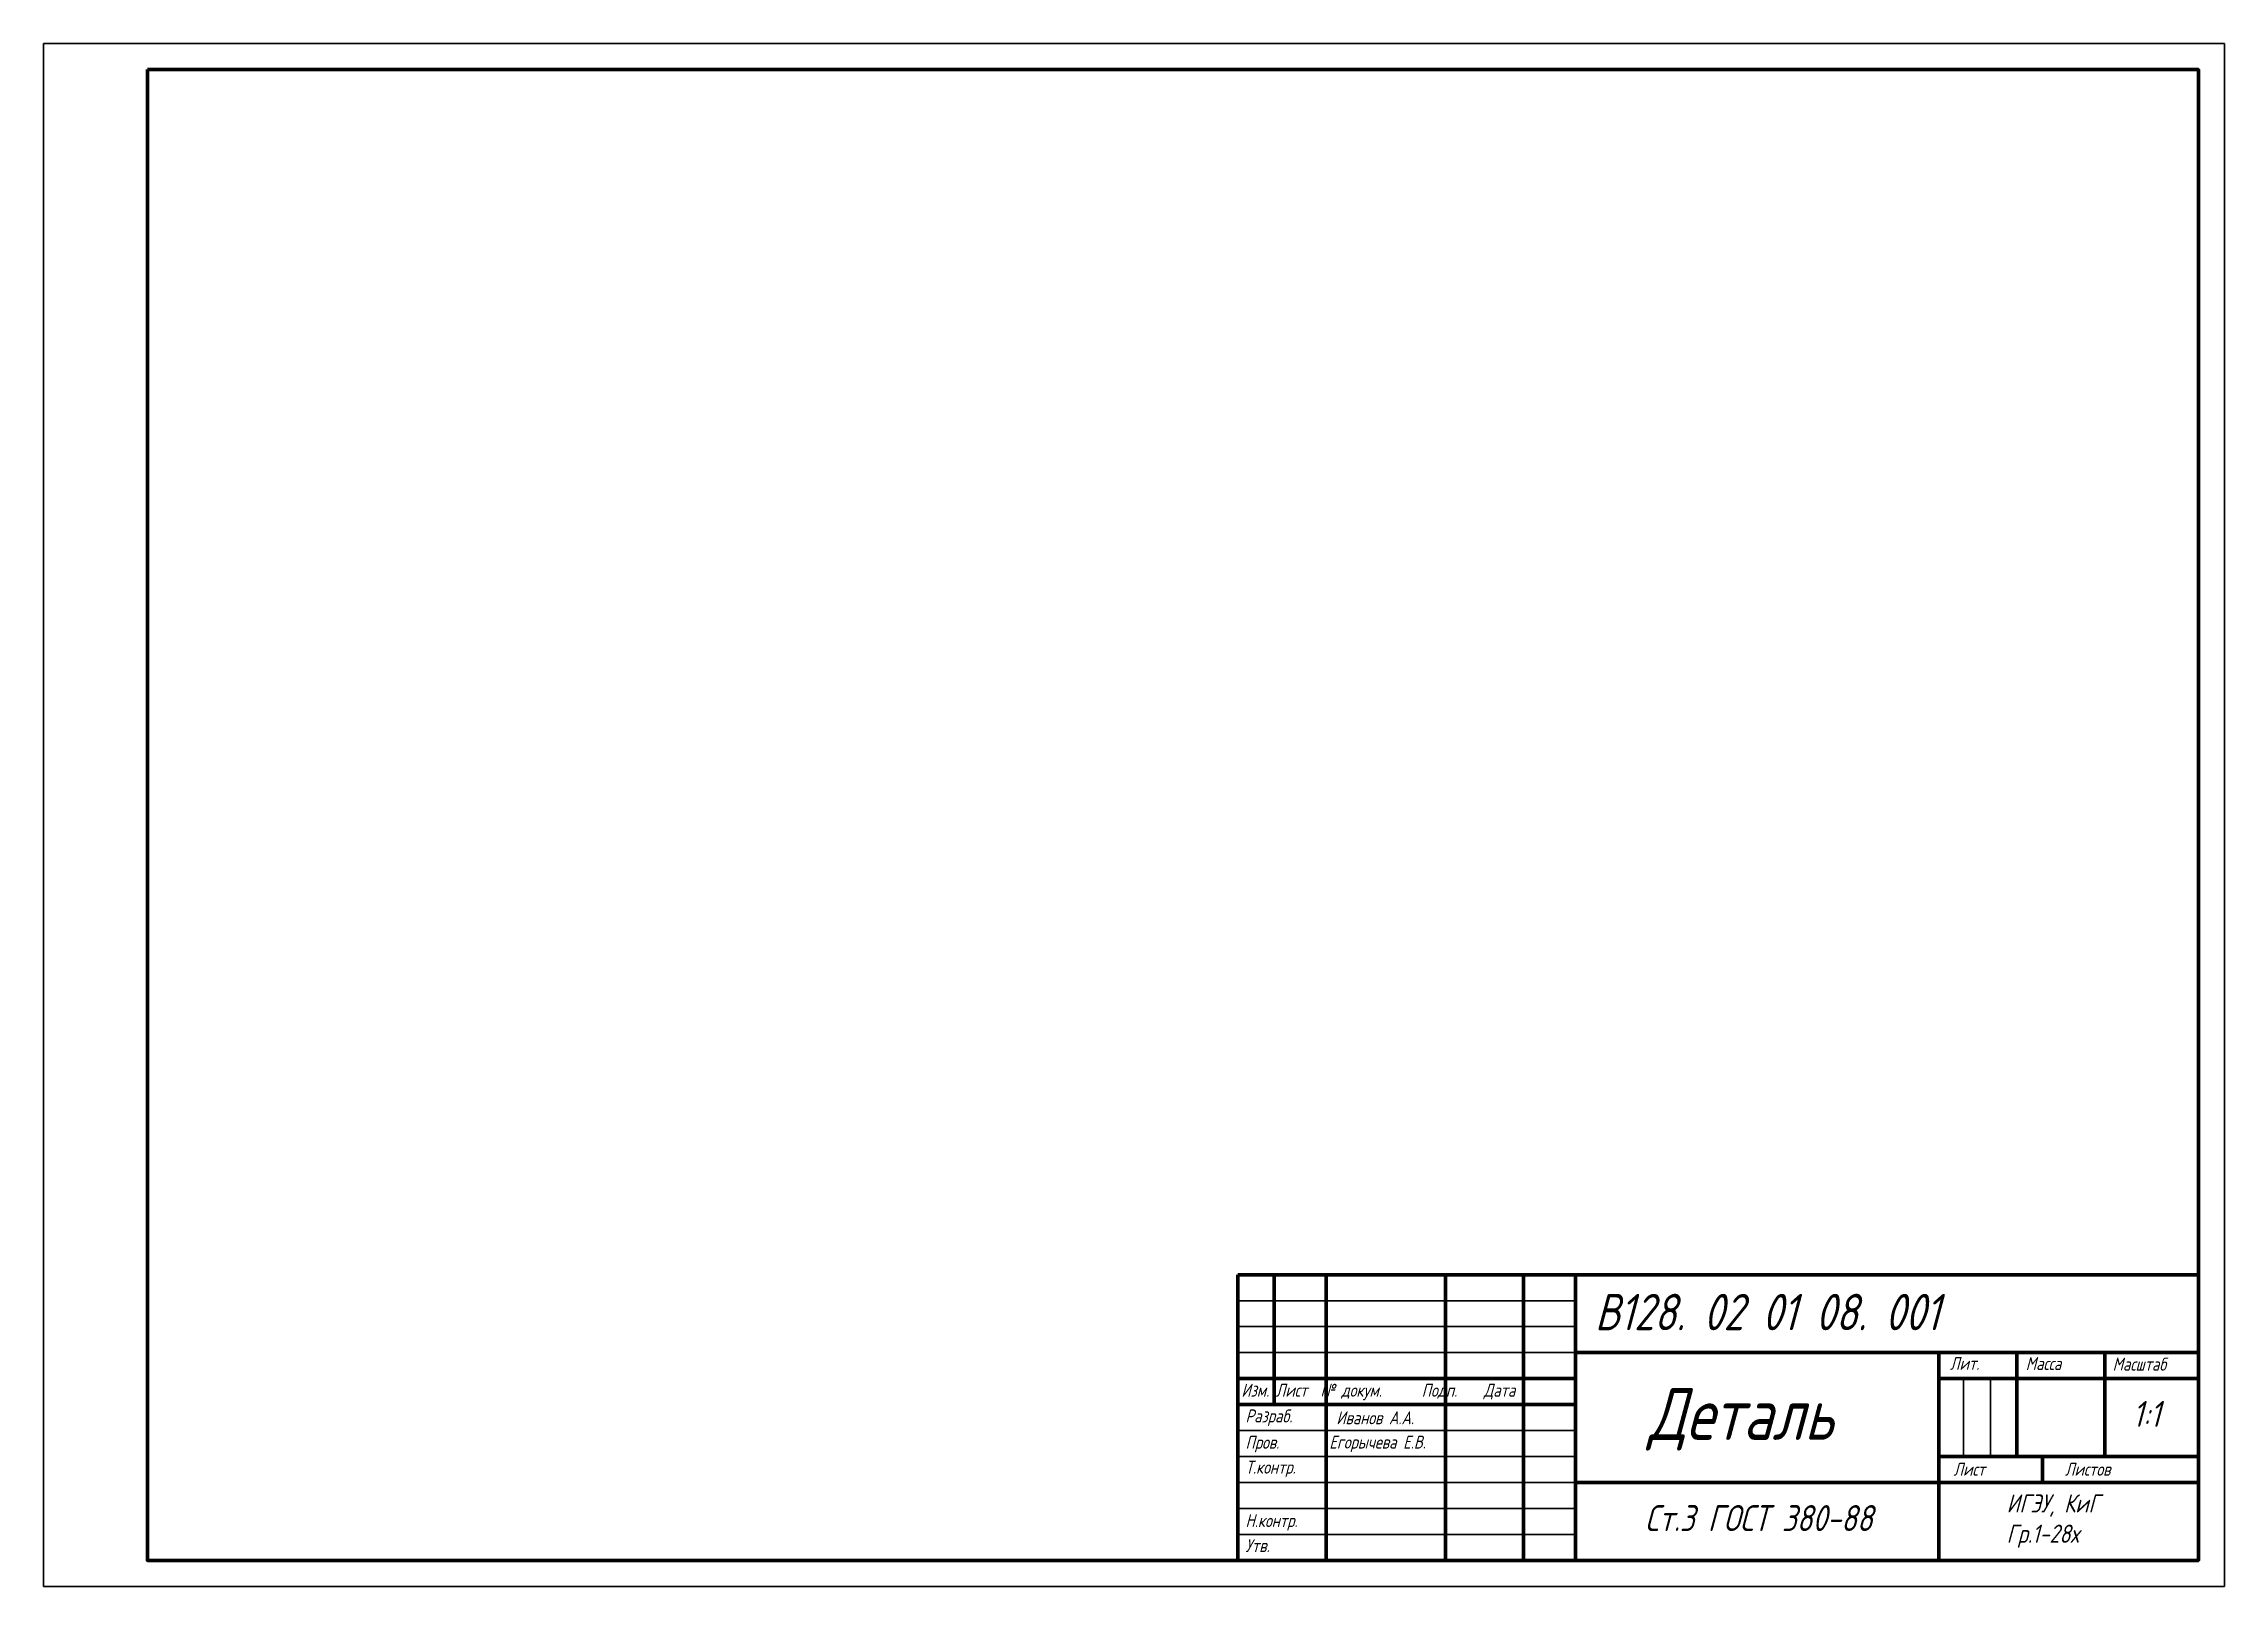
# Paper-space layout 'А3' of a CAD drawing. Header units: millimetres. Extents: x -1 to 419, y -1 to 296.
import ezdxf

# ---------------------------------------------------------------- set-up
doc = ezdxf.new("R2010")
doc.units = ezdxf.units.MM
doc.layers.add('рамка-основные линии', color=160, linetype='Continuous', lineweight=80)
doc.layers.add('рамка-тонкие линии', color=160, linetype='Continuous', lineweight=30)
doc.layers.add('текст', color=170, linetype='Continuous')
doc.layers.add('текст @ 1', color=170, linetype='Continuous')
doc.styles.add('стандарт', font='GOST.ttf', dxfattribs={"oblique": 15, "height": 2.5})
doc.styles.add('стиль 10 ГОСТ', font='GOST.ttf', dxfattribs={"oblique": 15, "height": 10})
doc.styles.add('стиль 2.5 ГОСТ', font='GOST.ttf', dxfattribs={"oblique": 15, "height": 2.5})
doc.styles.add('стиль 3.5 ГОСТ', font='GOST.ttf', dxfattribs={"oblique": 15, "height": 3.5})
doc.styles.add('стиль 5 ГОСТ', font='GOST.ttf', dxfattribs={"oblique": 15, "height": 5})
doc.styles.add('стиль 7 ГОСТ', font='GOST.ttf', dxfattribs={"oblique": 15, "height": 7})

psp = doc.layouts.new('А3')

# ---------------------------------------------------------------- linework, layer by layer
at = {"layer": 'рамка-основные линии'}
for p, q in [((229.291868, 59.29892), (229.291868, 4.29892)), ((229.291868, 59.29892), (414.291868, 59.29892)), ((236.291868, 59.29892), (236.291868, 34.29892)), ((246.291868, 59.29892), (246.291868, 4.29892)), ((269.291868, 59.29892), (269.291868, 4.29892)), ((284.291868, 59.29892), (284.291868, 4.29892)), ((294.291868, 59.29892), (294.291868, 4.29892)), ((294.291868, 44.29892), (414.291868, 44.29892)), ((364.291868, 44.29892), (364.291868, 4.29892)), ((379.291868, 44.29892), (379.291868, 24.29892)), ((396.291868, 44.29892), (396.291868, 24.29892)), ((229.291868, 39.29892), (294.291868, 39.29892)), ((364.291868, 39.29892), (414.291868, 39.29892)), ((229.291868, 34.294808), (294.291868, 34.294808)), ((364.291868, 24.29892), (414.291868, 24.29892)), ((384.291868, 24.29892), (384.291868, 19.29892)), ((294.291868, 19.29892), (414.291868, 19.29892))]:
    psp.add_line(p, q, dxfattribs=at)
psp.add_lwpolyline([(19.291868, 291.29892), (414.291868, 291.29892), (414.291868, 4.29892), (19.291868, 4.29892)], close=True, dxfattribs=at)
at = {"layer": 'рамка-тонкие линии'}
for p, q in [((229.291868, 54.29892), (294.291868, 54.29892)), ((229.291868, 49.29892), (294.291868, 49.29892)), ((229.291868, 44.29892), (294.291868, 44.29892)), ((369.0328, 39.29892), (369.0328, 24.29892)), ((374.222514, 39.29892), (374.222514, 24.29892)), ((229.291868, 29.29892), (294.291868, 29.29892)), ((229.291868, 24.29892), (294.291868, 24.29892)), ((229.291868, 19.29892), (294.291868, 19.29892)), ((229.291868, 14.29892), (294.291868, 14.29892)), ((229.291868, 9.29892), (294.291868, 9.29892))]:
    psp.add_line(p, q, dxfattribs=at)
psp.add_lwpolyline([(-0.708132, 296.29892), (419.291868, 296.29892), (419.291868, -0.70108), (-0.708132, -0.70108)], close=True, dxfattribs=at)

# ---------------------------------------------------------------- texts
at = {"layer": 'текст', "attachment_point": 1}
for s, width, gutter_width, heights, insert, char_height, style in [('В128. 02 01 08. 001', 120.240235, 12.5, [13.251239], (298.052782, 55.6097), 7, 'стиль 7 ГОСТ'), ('Лит.', 1.094527, 12.5, [0], (366.434528, 43.469786), 2.5, 'стиль 2.5 ГОСТ'), ('Масса', 1.094527, 12.5, [0], (381.03705, 43.447259), 2.5, 'стиль 2.5 ГОСТ'), ('Масштаб', 1.094527, 12.5, [0], (397.77229, 43.334353), 2.5, 'стиль 2.5 ГОСТ'), ('Разраб.  ', 15.290313, 12.5, [0], (230.764866, 33.356568), 2.5, 'стиль 2.5 ГОСТ'), ('Пров.    ', 14.238492, 12.5, [0], (230.764866, 28.28565), 2.5, 'стиль 2.5 ГОСТ'), ('Егорычева Е.В.', 47.507146, 17.5, [0], (246.898075, 28.322555), 2.5, 'стиль 3.5 ГОСТ'), ('Т.контр.', 1.094527, 12.5, [0], (230.770441, 23.494292), 2.5, 'стиль 2.5 ГОСТ'), ('Лист', 1.094527, 12.5, [0], (367.1217, 23.095526), 2.5, 'стиль 2.5 ГОСТ'), ('Листов', 1.094527, 12.5, [0], (388.584559, 23.100455), 2.5, 'стиль 2.5 ГОСТ'), ('ИГЭУ, КиГ\\PГр.1-28х', 43.121786, 12.5, [0], (377.34774, 17.018927), 3.5, 'стиль 3.5 ГОСТ'), ('Н.контр.', 1.094527, 12.5, [0], (230.764866, 13.214009), 2.5, 'стиль 2.5 ГОСТ'), ('Утв.', 1.094527, 12.5, [0], (230.764866, 8.397454), 2.5, 'стиль 2.5 ГОСТ')]:
    psp.add_mtext_dynamic_manual_height_columns(s, width=width, gutter_width=gutter_width, heights=heights, dxfattribs=dict(at, insert=insert, char_height=char_height, style=style))
at = {"layer": 'текст', "insert": (229.979113, 38.313485), "char_height": 2.5, "width": 82.755751, "attachment_point": 1, "style": 'стиль 2.5 ГОСТ'}
psp.add_mtext('\\pxr1.57023,t21,26;Изм. Лист  № докум.      Подп.    Дата', dxfattribs=at)
at = {"layer": 'текст', "insert": (308.33617, 37.499027), "char_height": 10, "attachment_point": 1, "style": 'стиль 10 ГОСТ'}
psp.add_mtext('Деталь', dxfattribs=at)
at = {"layer": 'текст @ 1', "char_height": 5, "attachment_point": 1, "style": 'стиль 5 ГОСТ'}
for s, insert, width in [('\\pxqc;1:1', (398.951067, 35.000919), 10.634518), ('\\pxqc,tc0;Ст.3 ГОСТ 380-88', (295.673963, 14.944099), 67.869793)]:
    psp.add_mtext(s, dxfattribs=dict(at, insert=insert, width=width))
at = {"layer": 'текст @ 1', "insert": (248.269498, 33.002195), "char_height": 2.5, "attachment_point": 1, "style": 'стандарт'}
psp.add_mtext_dynamic_manual_height_columns('Иванов А.А.', width=46.267522, gutter_width=12.5, heights=[0], dxfattribs=at)

doc.saveas('drawing.dxf')
